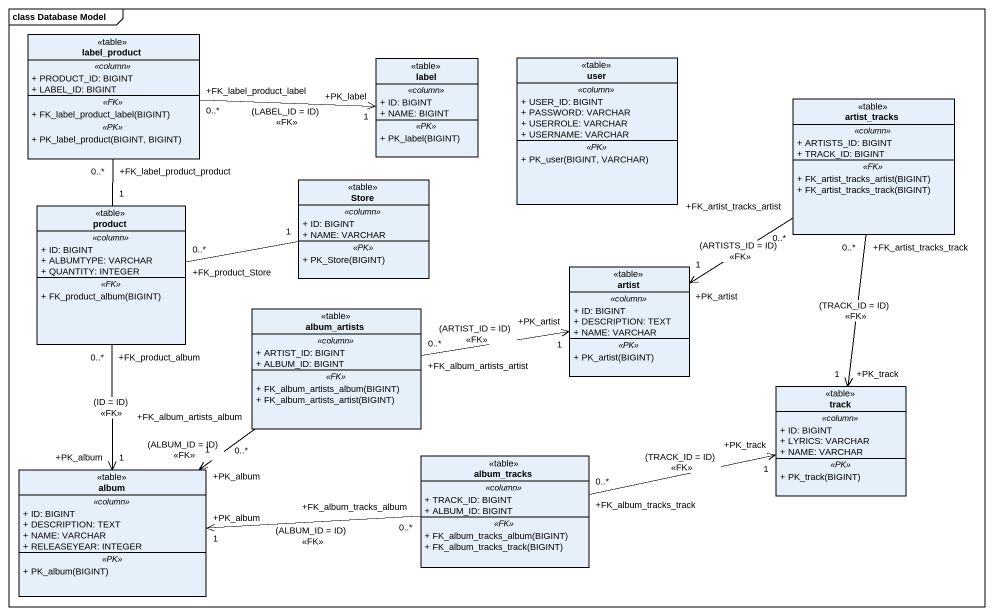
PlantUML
@startuml
mainframe class Database Model
hide circle
hide empty members
skinparam classAttributeIconSize 0
class label_product <<table>> {
  .. <<column>> ..
  + PRODUCT_ID: BIGINT
  + LABEL_ID: BIGINT
  .. <<FK>> ..
  + FK_label_product_label(BIGINT)
  .. <<PK>> ..
  + PK_label_product(BIGINT, BIGINT)
}
class "label" as label_ <<table>> {
  .. <<column>> ..
  + ID: BIGINT
  + NAME: BIGINT
  .. <<PK>> ..
  + PK_label(BIGINT)
}
class user <<table>> {
  .. <<column>> ..
  + USER_ID: BIGINT
  + PASSWORD: VARCHAR
  + USERROLE: VARCHAR
  + USERNAME: VARCHAR
  .. <<PK>> ..
  + PK_user(BIGINT, VARCHAR)
}
class artist_tracks <<table>> {
  .. <<column>> ..
  + ARTISTS_ID: BIGINT
  + TRACK_ID: BIGINT
  .. <<FK>> ..
  + FK_artist_tracks_artist(BIGINT)
  + FK_artist_tracks_track(BIGINT)
}
class Store <<table>> {
  .. <<column>> ..
  + ID: BIGINT
  + NAME: VARCHAR
  .. <<PK>> ..
  + PK_Store(BIGINT)
}
class product <<table>> {
  .. <<column>> ..
  + ID: BIGINT
  + ALBUMTYPE: VARCHAR
  + QUANTITY: INTEGER
  .. <<FK>> ..
  + FK_product_album(BIGINT)
}
class artist <<table>> {
  .. <<column>> ..
  + ID: BIGINT
  + DESCRIPTION: TEXT
  + NAME: VARCHAR
  .. <<PK>> ..
  + PK_artist(BIGINT)
}
class album_artists <<table>> {
  .. <<column>> ..
  + ARTIST_ID: BIGINT
  + ALBUM_ID: BIGINT
  .. <<FK>> ..
  + FK_album_artists_album(BIGINT)
  + FK_album_artists_artist(BIGINT)
}
class track <<table>> {
  .. <<column>> ..
  + ID: BIGINT
  + LYRICS: VARCHAR
  + NAME: VARCHAR
  .. <<PK>> ..
  + PK_track(BIGINT)
}
class album <<table>> {
  .. <<column>> ..
  + ID: BIGINT
  + DESCRIPTION: TEXT
  + NAME: VARCHAR
  + RELEASEYEAR: INTEGER
  .. <<PK>> ..
  + PK_album(BIGINT)
}
class album_tracks <<table>> {
  .. <<column>> ..
  + TRACK_ID: BIGINT
  + ALBUM_ID: BIGINT
  .. <<FK>> ..
  + FK_album_tracks_album(BIGINT)
  + FK_album_tracks_track(BIGINT)
}
label_product "+FK_label_product_label\n0..*" -right-> "+PK_label\n1" label_ : (LABEL_ID = ID)\n<<FK>>
label_product "+FK_label_product_product\n0..*" -- "1" product
artist_tracks "+FK_artist_tracks_artist\n0..*" --> "+PK_artist\n1" artist : (ARTISTS_ID = ID)\n<<FK>>
artist_tracks "+FK_artist_tracks_track\n0..*" --> "+PK_track\n1" track : (TRACK_ID = ID)\n<<FK>>
product "+FK_product_Store\n0..*" -right- "1" Store
product "+FK_product_album\n0..*" --> "+PK_album\n1" album : (ID = ID)\n<<FK>>
album_artists "+FK_album_artists_artist\n0..*" -right-> "+PK_artist\n1" artist : (ARTIST_ID = ID)\n<<FK>>
album_artists "+FK_album_artists_album\n0..*" --> "+PK_album\n1" album : (ALBUM_ID = ID)\n<<FK>>
album_tracks "+FK_album_tracks_track\n0..*" -right-> "+PK_track\n1" track : (TRACK_ID = ID)\n<<FK>>
album_tracks "+FK_album_tracks_album\n0..*" -left-> "+PK_album\n1" album : (ALBUM_ID = ID)\n<<FK>>
@enduml
